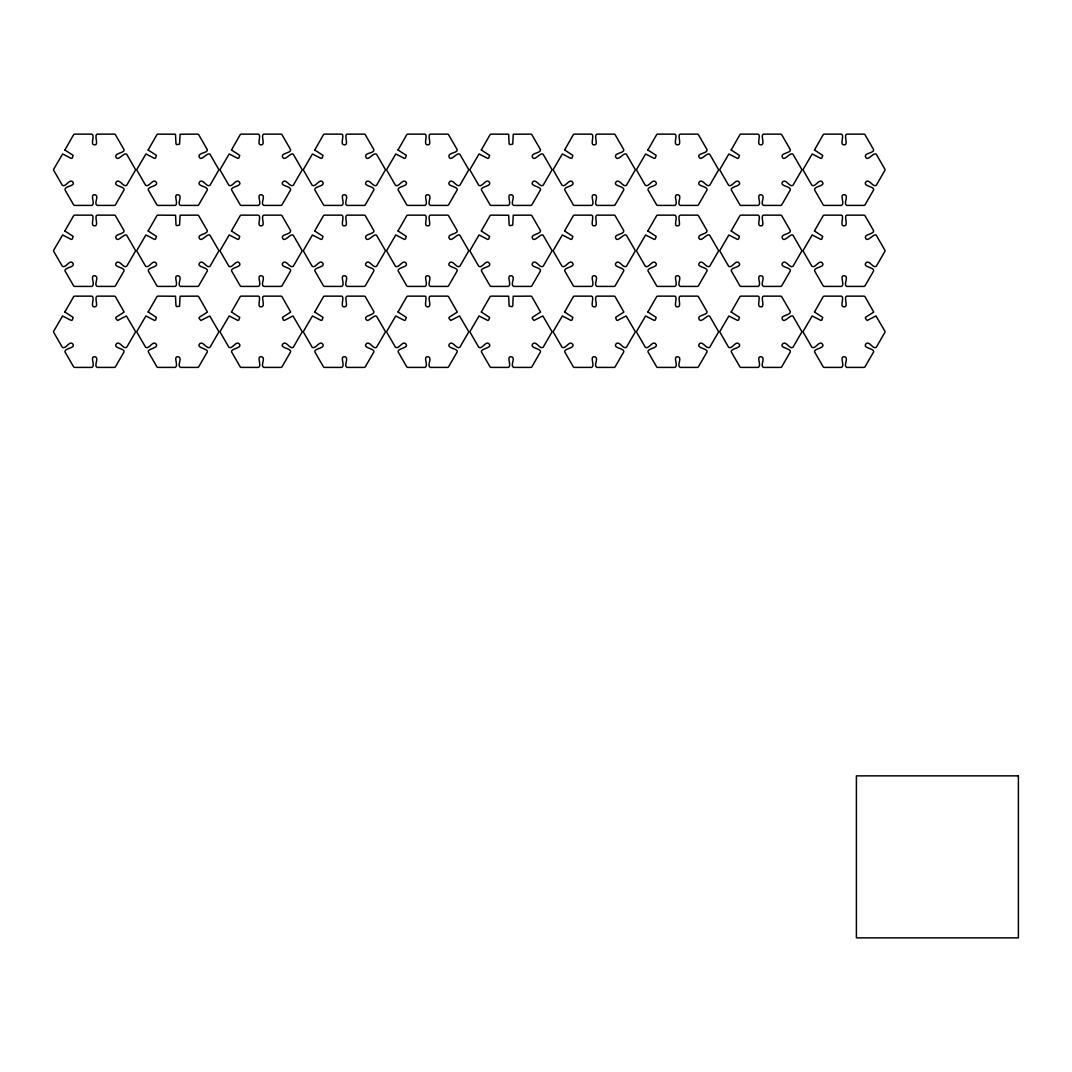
<?xml version="1.0" encoding="UTF-8"?>
<svg xmlns="http://www.w3.org/2000/svg" width="1072" height="1072" viewBox="0 0 1072 1072"><rect width="100%" height="100%" fill="white"/><g stroke="black" fill="none" stroke-linecap="round" stroke-linejoin="round"><path stroke-width="1.5" d="M64.883 150L73.151 155.373L72.293 158.066L71.248 158.428L62.632 153.953L53.801 169.041A1.461 1.461 0 0 0 53.801 170.502L62.323 185.282C65.446 187.721 68.822 179.453 72.172 181.329C77.278 186.394 64.347 185.59 64.99 189.905L73.526 204.672A1.461 1.461 0 0 0 74.785 205.409L91.857 205.409C95.984 203.774 88.802 193.308 95.502 194.876C99.24 196.337 93.438 203.961 97.19 205.409L114.248 205.409A1.461 1.461 0 0 0 115.521 204.672L124.044 189.905C125.035 186.072 111.756 186.394 116.861 181.329C120.211 179.453 123.602 187.721 126.71 185.282L135.246 170.502A1.461 1.461 0 0 0 135.246 169.041L126.71 154.261C123.937 151.634 117.263 162.998 115.749 156.324C115.227 152.854 124.767 153.135 124.044 149.651L115.521 134.871A1.461 1.461 0 0 0 114.248 134.134L97.19 134.134C93.532 135.179 99.964 146.703 93.545 144.666C90.53 144.238 95.073 134.978 91.857 134.134L74.785 134.134A1.461 1.461 0 0 0 73.526 134.871L64.883 150M64.883 231.003L73.151 236.376L72.293 239.069L71.248 239.431L62.632 234.956L53.801 250.044A1.461 1.461 0 0 0 53.801 251.505L62.323 266.285C65.459 268.791 69.157 259.96 72.293 262.479C77.09 267.41 63.998 267.236 64.99 270.894L73.526 285.675A1.461 1.461 0 0 0 74.785 286.412L91.857 286.412C95.984 284.777 88.802 274.298 95.502 275.879C99.24 277.326 93.438 284.951 97.19 286.412L114.248 286.412A1.461 1.461 0 0 0 115.521 285.675L124.044 270.894C124.928 266.941 111.756 267.29 116.821 262.372C120.118 260.282 123.588 268.737 126.71 266.285L135.246 251.505A1.461 1.461 0 0 0 135.246 250.044L126.71 235.264C124.325 232.624 117.183 244.027 115.722 237.26C115.414 233.857 124.58 234.125 124.071 230.694L115.521 215.874A1.461 1.461 0 0 0 114.248 215.137L97.19 215.137C93.519 216.102 100.044 227.519 93.545 225.669C90.504 225.08 94.952 215.82 91.857 215.137L74.785 215.137A1.461 1.461 0 0 0 73.526 215.874L64.883 230.936M64.883 312.006L73.151 317.379L72.293 320.059L71.248 320.434L62.578 315.985L53.801 331.034A1.461 1.461 0 0 0 53.801 332.508L62.323 347.274C65.459 349.767 69.037 341.124 72.253 343.429C77.211 348.333 64.186 347.877 64.99 351.897L73.526 366.678A1.461 1.461 0 0 0 74.785 367.401L91.857 367.401C95.984 365.766 88.802 355.301 95.502 356.882C99.24 358.329 93.438 365.954 97.19 367.401L114.248 367.401A1.461 1.461 0 0 0 115.521 366.678L124.044 351.897C125.009 348.105 111.863 348.36 116.781 343.429C119.997 341.124 123.588 349.767 126.71 347.274L135.246 332.508A1.461 1.461 0 0 0 135.246 331.034L126.402 315.959L117.612 320.474L115.776 318.371L115.977 317.285L124.164 312.073L115.521 296.864A1.461 1.461 0 0 0 114.248 296.14L97.19 296.14C94.001 296.85 98.544 306.123 95.502 306.672C89.03 308.575 95.569 297.346 91.857 296.14L74.785 296.14A1.461 1.461 0 0 0 73.526 296.864L64.883 312.006M148.164 150L156.445 155.373L155.574 158.066L154.475 158.401L145.926 153.953L137.082 169.041A1.461 1.461 0 0 0 137.082 170.502L145.618 185.282C148.74 187.747 152.211 179.292 155.507 181.382C160.492 186.394 147.333 186.072 148.284 189.905L156.807 204.672A1.461 1.461 0 0 0 158.08 205.409L175.138 205.409C179.279 203.774 172.083 193.308 178.783 194.876C182.521 196.337 176.733 203.961 180.471 205.409L197.529 205.409A1.461 1.461 0 0 0 198.802 204.672L207.338 189.905C208.303 186.032 195.05 186.367 200.142 181.329C203.506 179.453 206.883 187.721 210.005 185.282L218.527 170.502A1.461 1.461 0 0 0 218.527 169.041L210.005 154.261C207.191 151.661 200.504 162.971 199.03 156.324C198.682 152.425 208.048 153.175 207.338 149.651L198.802 134.871A1.461 1.461 0 0 0 197.529 134.134L180.109 134.228L179.587 144.077L176.826 144.666L175.996 143.943L175.5 134.228L158.08 134.134A1.461 1.461 0 0 0 156.807 134.871L148.164 150M148.164 231.003L156.445 236.376L155.574 239.069L154.529 239.431L145.926 234.956L137.082 250.044A1.461 1.461 0 0 0 137.082 251.505L145.618 266.285C148.74 268.764 152.318 260.121 155.547 262.426C160.465 267.357 147.427 267.022 148.284 270.894L156.807 285.675A1.461 1.461 0 0 0 158.08 286.412L175.138 286.412C179.279 284.777 172.083 274.298 178.783 275.879C182.521 277.326 176.733 284.951 180.471 286.412L197.529 286.412A1.461 1.461 0 0 0 198.802 285.675L207.338 270.894C208.209 266.982 195.158 267.357 200.075 262.426C203.291 260.121 206.869 268.764 210.005 266.285L218.527 251.505A1.461 1.461 0 0 0 218.527 250.044L210.005 235.264C207.325 232.53 200.544 244.121 198.99 237.207C198.682 234.259 207.847 234.071 207.365 230.694L198.802 215.874A1.461 1.461 0 0 0 197.529 215.137L180.109 215.217L179.587 225.066L176.826 225.669L175.996 224.946L175.567 215.258L158.08 215.137A1.461 1.461 0 0 0 156.807 215.874L148.177 230.936M148.164 312.006L156.445 317.379L155.574 320.059L154.475 320.407L145.926 315.959L137.082 331.034A1.461 1.461 0 0 0 137.082 332.508L145.618 347.274C148.74 349.767 152.318 341.124 155.547 343.429C160.505 348.293 147.199 348.32 148.284 351.897L156.807 366.678A1.461 1.461 0 0 0 158.08 367.401L175.138 367.401C179.279 365.766 172.083 355.301 178.783 356.882C182.521 358.329 176.733 365.954 180.471 367.401L197.529 367.401A1.461 1.461 0 0 0 198.802 366.678L207.338 351.897C208.45 348.293 195.037 348.279 200.102 343.375C203.399 341.285 206.883 349.74 210.005 347.274L218.527 332.508A1.461 1.461 0 0 0 218.527 331.034L209.75 315.985L200.893 320.474L199.057 318.371L199.258 317.285L207.445 312.073L198.802 296.864A1.461 1.461 0 0 0 197.529 296.14L180.109 296.22L179.573 306.136L176.826 306.672L175.982 305.882L175.5 296.22L158.08 296.14A1.461 1.461 0 0 0 156.807 296.864L148.164 312.006M231.458 150L239.726 155.373L238.868 158.066L237.77 158.401L229.207 153.953L220.363 169.041A1.461 1.461 0 0 0 220.363 170.502L228.899 185.282C232.021 187.747 235.492 179.292 238.788 181.382C243.773 186.421 230.641 186.139 231.565 189.905L240.101 204.672A1.461 1.461 0 0 0 241.361 205.409L258.419 205.409C262.56 203.774 255.377 193.308 262.064 194.876C265.816 196.337 260.014 203.961 263.766 205.409L280.824 205.409A1.461 1.461 0 0 0 282.083 204.672L290.619 189.905C291.276 185.577 278.264 186.367 283.477 181.289C286.881 179.614 290.177 187.694 293.286 185.282L301.822 170.502A1.461 1.461 0 0 0 301.822 169.041L293.286 154.261C290.767 151.567 284.053 163.051 282.311 156.324C281.802 152.854 291.343 153.135 290.619 149.651L282.083 134.871A1.461 1.461 0 0 0 280.824 134.134L263.766 134.134C260.121 135.112 266.593 146.569 260.121 144.666C257.052 144.09 261.501 134.992 258.486 134.147L241.361 134.134A1.461 1.461 0 0 0 240.101 134.871L231.458 150M231.458 231.003L239.726 236.376L238.868 239.069L237.823 239.431L229.207 234.956L220.363 250.044A1.461 1.461 0 0 0 220.363 251.505L228.899 266.285C232.021 268.737 235.492 260.282 238.788 262.372C243.8 267.357 230.681 266.995 231.565 270.894L240.101 285.675A1.461 1.461 0 0 0 241.361 286.412L258.419 286.412C262.56 284.777 255.377 274.298 262.064 275.879C265.816 277.326 260.014 284.951 263.766 286.412L280.824 286.412A1.461 1.461 0 0 0 282.083 285.675L290.619 270.894C291.678 267.156 278.452 267.397 283.356 262.426C286.572 260.121 290.164 268.764 293.286 266.285L301.822 251.505A1.461 1.461 0 0 0 301.822 250.044L293.286 235.264C290.606 232.544 283.852 244.094 282.284 237.26C281.815 234.192 290.981 234.54 290.646 230.694L282.083 215.874A1.461 1.461 0 0 0 280.824 215.137L263.766 215.137C260.496 216.021 265.079 224.906 262.131 225.669C255.592 227.572 261.997 216.464 258.486 215.137L241.361 215.137A1.461 1.461 0 0 0 240.101 215.874L231.458 230.936M231.458 312.006L239.726 317.379L238.868 320.059L237.77 320.407L229.207 315.959L220.363 331.034A1.461 1.461 0 0 0 220.363 332.508L228.899 347.274C232.021 349.767 235.612 341.124 238.828 343.429C243.706 348.427 230.614 348.199 231.565 351.897L240.101 366.678A1.461 1.461 0 0 0 241.361 367.401L258.419 367.401C262.56 365.766 255.377 355.301 262.064 356.882C265.816 358.329 260.014 365.954 263.766 367.401L280.824 367.401A1.461 1.461 0 0 0 282.083 366.678L290.619 351.897C291.437 347.851 278.412 348.32 283.356 343.429C286.572 341.124 290.164 349.767 293.286 347.274L301.822 332.508A1.461 1.461 0 0 0 301.822 331.034L292.978 315.959L284.415 320.407L283.316 320.059L282.459 317.379L290.726 312.073L282.083 296.864A1.461 1.461 0 0 0 280.824 296.14L263.766 296.14C260.697 296.636 265.347 305.48 262.131 306.659C255.618 308.656 261.863 297.145 258.486 296.14L241.361 296.14A1.461 1.461 0 0 0 240.101 296.864L231.458 312.006M314.739 150L323.007 155.373L322.149 158.066L321.104 158.428L312.434 153.993L303.657 169.041A1.461 1.461 0 0 0 303.657 170.502L312.18 185.282C315.315 187.747 318.786 179.292 322.082 181.382C327.054 186.421 314.056 185.898 314.846 189.905L323.382 204.672A1.461 1.461 0 0 0 324.655 205.409L341.713 205.409C345.854 203.774 338.658 193.308 345.358 194.876C349.097 196.337 343.308 203.961 347.047 205.409L364.105 205.409A1.461 1.461 0 0 0 365.378 204.672L373.9 189.905C374.731 185.858 361.653 186.394 366.718 181.329C370.081 179.453 373.458 187.721 376.567 185.282L385.103 170.502A1.461 1.461 0 0 0 385.103 169.041L376.567 154.261C373.565 151.621 367.12 162.957 365.632 156.378C365.043 152.398 374.49 153.618 373.9 149.651L365.378 134.871A1.461 1.461 0 0 0 364.105 134.134L347.047 134.134C343.429 134.951 350.008 146.462 343.402 144.666C340.119 143.782 344.782 134.938 341.78 134.147L324.655 134.134A1.461 1.461 0 0 0 323.382 134.871L314.739 150M314.739 231.003L323.007 236.376L322.149 239.069L321.104 239.431L312.434 234.996L303.657 250.044A1.461 1.461 0 0 0 303.657 251.505L312.18 266.285C315.315 268.737 318.786 260.282 322.082 262.372C327.094 267.303 314.002 267.008 314.846 270.894L323.382 285.675A1.461 1.461 0 0 0 324.655 286.412L341.713 286.412C345.854 284.777 338.658 274.298 345.358 275.879C349.097 277.326 343.308 284.951 347.047 286.412L364.105 286.412A1.461 1.461 0 0 0 365.378 285.675L373.9 270.894C374.798 266.968 361.653 267.317 366.678 262.372C369.974 260.282 373.445 268.737 376.567 266.285L385.103 251.505A1.461 1.461 0 0 0 385.103 250.044L376.567 235.264C374.155 232.637 367.026 244.054 365.579 237.26C365.271 233.857 374.436 234.125 373.94 230.694L365.378 215.874A1.461 1.461 0 0 0 364.105 215.137L347.047 215.137C343.831 215.995 348.253 225.053 345.425 225.669C338.886 227.586 345.385 216.705 341.78 215.137L324.655 215.137A1.461 1.461 0 0 0 323.382 215.874L314.753 230.936M314.739 312.006L323.007 317.379L322.149 320.059L321.104 320.434L312.434 315.985L303.657 331.034A1.461 1.461 0 0 0 303.657 332.508L312.18 347.274C315.315 349.767 318.893 341.124 322.109 343.429C327.054 348.333 313.882 348.172 314.846 351.897L323.382 366.678A1.461 1.461 0 0 0 324.655 367.401L341.713 367.401C345.854 365.766 338.658 355.301 345.358 356.882C349.097 358.329 343.308 365.954 347.047 367.401L364.105 367.401A1.461 1.461 0 0 0 365.378 366.678L373.9 351.897C374.905 348.159 361.639 348.306 366.678 343.375C369.974 341.285 373.445 349.74 376.567 347.274L385.103 332.508A1.461 1.461 0 0 0 385.103 331.034L376.567 316.267C374.878 313.989 368.379 322.096 366.678 320.166C361.72 315.302 374.476 315.65 373.94 311.697L365.378 296.864A1.461 1.461 0 0 0 364.105 296.14L347.047 296.14C343.938 296.756 348.333 305.922 345.425 306.659C338.886 308.629 345.157 297.158 341.78 296.14L324.655 296.14A1.461 1.461 0 0 0 323.382 296.864L314.739 312.006M398.034 150L406.301 155.373L405.43 158.066L404.399 158.428L395.782 153.953L386.938 169.041A1.461 1.461 0 0 0 386.938 170.502L395.474 185.282C398.596 187.747 402.067 179.292 405.363 181.382C410.375 186.381 397.323 185.912 398.141 189.905L406.663 204.672A1.461 1.461 0 0 0 407.936 205.409L424.994 205.409C429.135 203.774 421.939 193.308 428.639 194.876C432.391 196.337 426.589 203.961 430.328 205.409L447.399 205.409A1.461 1.461 0 0 0 448.659 204.672L457.195 189.905C458.186 186.086 444.974 186.434 449.972 181.382C453.255 179.292 456.739 187.747 459.861 185.282L468.384 170.502A1.461 1.461 0 0 0 468.384 169.041L459.861 154.261C456.913 151.608 450.253 162.971 448.887 156.324C448.525 152.425 457.905 153.175 457.195 149.651L448.659 134.871A1.461 1.461 0 0 0 447.399 134.134L430.328 134.134C426.683 135.045 433.249 146.609 426.629 144.666C423.681 143.836 427.969 134.67 424.994 134.134L407.936 134.134A1.461 1.461 0 0 0 406.663 134.871L398.034 150M398.034 231.003L406.301 236.376L405.43 239.069L404.399 239.431L395.782 234.956L386.938 250.044A1.461 1.461 0 0 0 386.938 251.505L395.474 266.285C398.596 268.737 402.067 260.282 405.363 262.372C410.362 267.343 397.283 267.022 398.141 270.894L406.663 285.675A1.461 1.461 0 0 0 407.936 286.412L424.994 286.412C429.135 284.777 421.939 274.298 428.639 275.879C432.391 277.326 426.589 284.951 430.328 286.412L447.399 286.412A1.461 1.461 0 0 0 448.659 285.675L457.195 270.894C458.066 266.941 444.907 267.29 449.972 262.372C453.255 260.282 456.739 268.737 459.861 266.285L468.384 251.505A1.461 1.461 0 0 0 468.384 250.044L459.861 235.264C457.355 232.624 450.347 244.054 448.86 237.26C448.552 233.857 457.717 234.125 457.221 230.694L448.659 215.874A1.461 1.461 0 0 0 447.399 215.137L430.328 215.137C426.509 216.33 433.316 227.572 426.629 225.669C423.829 225.16 428.17 216.021 424.994 215.137L407.936 215.137A1.461 1.461 0 0 0 406.663 215.874L398.034 230.936M398.034 312.006L406.301 317.379L405.43 320.059L404.399 320.434L395.729 315.985L386.938 331.034A1.461 1.461 0 0 0 386.938 332.508L395.474 347.274C398.596 349.767 402.188 341.124 405.404 343.429C410.348 348.333 397.35 347.877 398.141 351.897L406.663 366.678A1.461 1.461 0 0 0 407.936 367.401L424.994 367.401C429.135 365.766 421.939 355.301 428.639 356.882C432.391 358.329 426.589 365.954 430.328 367.401L447.399 367.401A1.461 1.461 0 0 0 448.659 366.678L457.195 351.897C458.186 348.145 445.054 348.427 449.932 343.429C453.148 341.124 456.726 349.767 459.861 347.274L468.384 332.508A1.461 1.461 0 0 0 468.384 331.034L459.553 315.959L450.816 320.461L448.913 318.371L449.128 317.285L457.302 312.073L448.659 296.864A1.461 1.461 0 0 0 447.399 296.14L430.328 296.14C426.723 296.957 433.329 308.548 426.629 306.659C423.641 305.801 427.862 296.421 424.994 296.14L407.936 296.14A1.461 1.461 0 0 0 406.663 296.864L398.034 312.006M481.315 150L489.582 155.373L488.725 158.066L487.626 158.401L479.063 153.953L470.233 169.041A1.461 1.461 0 0 0 470.233 170.502L478.755 185.282C481.877 187.747 485.361 179.292 488.644 181.382C493.643 186.394 480.484 186.072 481.422 189.905L489.958 204.672A1.461 1.461 0 0 0 491.217 205.409L508.289 205.409C512.416 203.774 505.234 193.308 511.934 194.876C515.672 196.337 509.87 203.961 513.622 205.409L530.68 205.409A1.461 1.461 0 0 0 531.953 204.672L540.476 189.905C541.454 186.032 528.188 186.367 533.293 181.329C536.643 179.453 540.033 187.721 543.142 185.282L551.678 170.502A1.461 1.461 0 0 0 551.678 169.041L543.142 154.261C540.248 151.621 533.802 163.078 532.154 156.257C531.833 152.854 541.172 153.122 540.476 149.651L531.953 134.871A1.461 1.461 0 0 0 530.68 134.134L513.247 134.228L512.738 144.077L509.977 144.666L509.133 143.943L508.651 134.228L491.217 134.134A1.461 1.461 0 0 0 489.958 134.871L481.315 150M481.315 231.003L489.582 236.376L488.725 239.069L487.68 239.431L479.063 234.956L470.233 250.044A1.461 1.461 0 0 0 470.233 251.505L478.755 266.285C481.891 268.764 485.469 260.121 488.685 262.426C493.616 267.357 480.578 267.022 481.422 270.894L489.958 285.675A1.461 1.461 0 0 0 491.217 286.412L508.289 286.412C512.416 284.777 505.234 274.298 511.934 275.879C515.672 277.326 509.87 284.951 513.622 286.412L530.68 286.412A1.461 1.461 0 0 0 531.953 285.675L540.476 270.894C541.36 266.982 528.295 267.357 533.213 262.426C536.429 260.121 540.02 268.764 543.142 266.285L551.678 251.505A1.461 1.461 0 0 0 551.678 250.044L543.142 235.264C540.784 232.597 533.588 244.108 532.127 237.207C531.833 234.259 540.998 234.071 540.502 230.694L531.953 215.874A1.461 1.461 0 0 0 530.68 215.137L513.247 215.217L512.738 225.066L509.977 225.669L509.133 224.946L508.704 215.258L491.217 215.137A1.461 1.461 0 0 0 489.958 215.874L481.315 230.936M481.315 312.006L489.582 317.379L488.725 320.059L487.626 320.407L479.01 315.985L470.233 331.034A1.461 1.461 0 0 0 470.233 332.508L478.755 347.274C481.891 349.767 485.469 341.124 488.685 343.429C493.643 348.293 480.35 348.32 481.422 351.897L489.958 366.678A1.461 1.461 0 0 0 491.217 367.401L508.289 367.401C512.416 365.766 505.234 355.301 511.934 356.882C515.672 358.329 509.87 365.954 513.622 367.401L530.68 367.401A1.461 1.461 0 0 0 531.953 366.678L540.476 351.897C541.588 348.293 528.174 348.279 533.253 343.375C536.549 341.285 540.02 349.74 543.142 347.274L551.678 332.508A1.461 1.461 0 0 0 551.678 331.034L542.834 315.959L534.044 320.474L532.208 318.371L532.409 317.285L540.596 312.073L531.953 296.864A1.461 1.461 0 0 0 530.68 296.14L513.193 296.247L512.764 305.949L511.934 306.672L509.16 306.069L508.651 296.22L491.217 296.14A1.461 1.461 0 0 0 489.958 296.864L481.315 312.006M564.596 150L572.877 155.373L572.006 158.066L570.907 158.401L562.358 153.953L553.514 169.041A1.461 1.461 0 0 0 553.514 170.502L562.05 185.282C565.172 187.747 568.642 179.292 571.939 181.382C576.924 186.421 563.792 186.139 564.716 189.905L573.239 204.672A1.461 1.461 0 0 0 574.512 205.409L591.57 205.409C595.71 203.774 588.515 193.308 595.215 194.876C598.953 196.337 593.164 203.961 596.903 205.409L613.961 205.409A1.461 1.461 0 0 0 615.234 204.672L623.77 189.905C624.427 185.577 611.402 186.367 616.628 181.289C620.031 179.614 623.314 187.694 626.437 185.282L634.959 170.502A1.461 1.461 0 0 0 634.959 169.041L626.437 154.261C623.904 151.581 617.137 163.105 615.435 156.257C615.114 152.854 624.467 153.122 623.77 149.651L615.234 134.871A1.461 1.461 0 0 0 613.961 134.134L596.903 134.134C593.7 134.965 598.002 144.01 595.335 144.653C588.783 146.784 595.107 135.38 591.637 134.147L574.512 134.134A1.461 1.461 0 0 0 573.239 134.871L564.596 150M564.596 231.003L572.877 236.376L572.006 239.069L570.961 239.431L562.358 234.956L553.514 250.044A1.461 1.461 0 0 0 553.514 251.505L562.05 266.285C565.172 268.737 568.642 260.282 571.939 262.372C576.991 267.29 563.859 266.955 564.716 270.894L573.239 285.675A1.461 1.461 0 0 0 574.512 286.412L591.57 286.412C595.71 284.777 588.515 274.298 595.215 275.879C598.953 277.326 593.164 284.951 596.903 286.412L613.961 286.412A1.461 1.461 0 0 0 615.234 285.675L623.77 270.894C624.788 267.196 611.603 267.384 616.507 262.426C619.723 260.121 623.301 268.764 626.437 266.285L634.959 251.505A1.461 1.461 0 0 0 634.959 250.044L626.437 235.264C623.757 232.544 617.003 244.094 615.435 237.26C614.966 234.192 624.132 234.54 623.797 230.694L615.234 215.874A1.461 1.461 0 0 0 613.961 215.137L596.903 215.137C593.982 215.566 598.015 224.839 595.335 225.656C588.716 227.626 595.081 216.289 591.637 215.137L574.512 215.137A1.461 1.461 0 0 0 573.239 215.874L564.609 230.936M564.596 312.006L572.877 317.379L572.006 320.059L570.907 320.407L562.358 315.959L553.514 331.034A1.461 1.461 0 0 0 553.514 332.508L562.05 347.274C565.172 349.794 568.884 340.963 572.006 343.482C576.83 348.373 563.778 348.172 564.716 351.897L573.239 366.678A1.461 1.461 0 0 0 574.512 367.401L591.57 367.401C595.71 365.766 588.515 355.301 595.215 356.882C598.953 358.329 593.164 365.954 596.903 367.401L613.961 367.401A1.461 1.461 0 0 0 615.234 366.678L623.77 351.897C624.601 347.851 611.549 348.32 616.507 343.429C619.723 341.124 623.301 349.767 626.437 347.274L634.959 332.508A1.461 1.461 0 0 0 634.959 331.034L626.128 315.959L617.566 320.407L616.467 320.059L615.609 317.379L623.877 312.073L615.234 296.864A1.461 1.461 0 0 0 613.961 296.14L596.903 296.14C593.111 297.319 599.757 308.589 593.258 306.672C590.23 306.163 594.612 296.984 591.637 296.14L574.512 296.14A1.461 1.461 0 0 0 573.239 296.864L564.596 312.006M647.89 150L656.158 155.373L655.3 158.066L654.255 158.428L645.585 153.993L636.795 169.041A1.461 1.461 0 0 0 636.795 170.502L645.331 185.282C648.453 187.774 652.044 179.118 655.26 181.423C660.138 186.448 647.22 185.898 647.997 189.905L656.533 204.672A1.461 1.461 0 0 0 657.793 205.409L674.851 205.409C678.991 203.774 671.809 193.308 678.496 194.876C682.248 196.337 676.445 203.961 680.197 205.409L697.256 205.409A1.461 1.461 0 0 0 698.515 204.672L707.051 189.905C707.882 185.858 694.79 186.407 699.869 181.329C703.219 179.453 706.595 187.721 709.718 185.282L718.253 170.502A1.461 1.461 0 0 0 718.253 169.041L709.718 154.261C707.627 151.956 701.718 160.13 699.828 158.174C694.911 153.055 707.667 154.087 707.051 149.651L698.515 134.871A1.461 1.461 0 0 0 697.256 134.134L680.197 134.134C676.74 134.804 683.119 146.489 676.553 144.666C673.27 143.782 677.906 134.925 674.918 134.147L657.793 134.134A1.461 1.461 0 0 0 656.533 134.871L647.89 150M647.89 231.003L656.158 236.376L655.3 239.069L654.255 239.431L645.585 234.996L636.795 250.044A1.461 1.461 0 0 0 636.795 251.505L645.331 266.285C648.453 268.764 652.044 260.121 655.26 262.426C660.191 267.317 646.992 267.25 647.997 270.894L656.533 285.675A1.461 1.461 0 0 0 657.793 286.412L674.851 286.412C678.991 284.777 671.809 274.298 678.496 275.879C682.248 277.326 676.445 284.951 680.197 286.412L697.256 286.412A1.461 1.461 0 0 0 698.515 285.675L707.051 270.894C707.949 266.968 694.817 267.343 699.828 262.372C703.125 260.282 706.595 268.737 709.718 266.285L718.253 251.505A1.461 1.461 0 0 0 718.253 250.044L709.718 235.264C706.863 232.611 700.217 244.068 698.716 237.26C698.247 234.232 707.587 234.098 707.078 230.694L698.515 215.874A1.461 1.461 0 0 0 697.256 215.137L680.197 215.137C677.062 215.981 681.082 224.758 678.75 225.629C671.93 227.733 678.75 217.134 674.918 215.137L657.793 215.137A1.461 1.461 0 0 0 656.533 215.874L647.89 230.936M647.89 312.006L656.158 317.379L655.3 320.059L654.255 320.434L645.585 315.985L636.795 331.034A1.461 1.461 0 0 0 636.795 332.508L645.331 347.274C648.453 349.767 652.044 341.124 655.26 343.429C660.205 348.346 647.18 347.998 647.997 351.897L656.533 366.678A1.461 1.461 0 0 0 657.793 367.401L674.851 367.401C678.991 365.766 671.809 355.301 678.496 356.882C682.248 358.329 676.445 365.954 680.197 367.401L697.256 367.401A1.461 1.461 0 0 0 698.515 366.678L707.051 351.897C708.056 348.159 694.857 348.333 699.788 343.429C703.004 341.124 706.595 349.767 709.718 347.274L718.253 332.508A1.461 1.461 0 0 0 718.253 331.034L709.718 316.267C707.614 313.64 700.23 324.95 698.783 318.371C698.06 314.86 707.614 315.168 707.078 311.697L698.515 296.864A1.461 1.461 0 0 0 697.256 296.14L680.197 296.14C677.397 296.435 681.162 305.507 678.75 306.632C671.983 308.87 678.308 297.185 674.918 296.14L657.793 296.14A1.461 1.461 0 0 0 656.533 296.864L647.89 312.006M731.171 150L739.439 155.373L738.581 158.066L737.536 158.428L728.866 153.993L720.089 169.041A1.461 1.461 0 0 0 720.089 170.502L728.612 185.282C731.734 187.747 735.218 179.292 738.514 181.382C743.486 186.407 730.434 185.965 731.278 189.905L739.814 204.672A1.461 1.461 0 0 0 741.087 205.409L758.145 205.409C762.286 203.774 755.09 193.308 761.79 194.876C765.529 196.337 759.74 203.961 763.478 205.409L780.537 205.409A1.461 1.461 0 0 0 781.81 204.672L790.332 189.905C791.136 185.831 778.125 186.434 783.109 181.382C786.406 179.292 789.876 187.747 792.999 185.282L801.534 170.502A1.461 1.461 0 0 0 801.534 169.041L792.999 154.261C789.85 151.594 783.511 163.078 782.011 156.257C781.689 152.854 791.042 153.122 790.332 149.651L781.81 134.871A1.461 1.461 0 0 0 780.537 134.134L763.478 134.134C759.82 135.018 766.48 146.489 759.767 144.666C756.832 143.849 761.107 134.67 758.145 134.134L741.087 134.134A1.461 1.461 0 0 0 739.814 134.871L731.171 150M731.171 231.003L739.439 236.376L738.581 239.069L737.536 239.431L728.866 234.996L720.089 250.044A1.461 1.461 0 0 0 720.089 251.505L728.612 266.285C731.734 268.737 735.218 260.282 738.514 262.372C743.512 267.33 730.421 267.022 731.278 270.894L739.814 285.675A1.461 1.461 0 0 0 741.087 286.412L758.145 286.412C762.286 284.777 755.09 274.298 761.79 275.879C765.529 277.326 759.74 284.951 763.478 286.412L780.537 286.412A1.461 1.461 0 0 0 781.81 285.675L790.332 270.894C791.377 267.209 778.138 267.317 783.069 262.426C786.299 260.121 789.876 268.764 792.999 266.285L801.534 251.505A1.461 1.461 0 0 0 801.534 250.044L792.999 235.264C790.64 232.611 783.485 244.215 781.97 237.14C782.024 233.884 791.015 234.071 790.332 230.641L781.81 215.874A1.461 1.461 0 0 0 780.537 215.137L763.478 215.137C759.673 216.316 766.413 227.505 759.834 225.669C756.845 225.16 761.334 215.995 758.145 215.137L741.087 215.137A1.461 1.461 0 0 0 739.814 215.874L731.184 230.936M731.171 312.006L739.439 317.379L738.581 320.059L737.536 320.434L728.866 315.985L720.089 331.034A1.461 1.461 0 0 0 720.089 332.508L728.612 347.274C731.747 349.767 735.325 341.124 738.541 343.429C743.459 348.36 730.447 347.931 731.278 351.897L739.814 366.678A1.461 1.461 0 0 0 741.087 367.401L758.145 367.401C762.286 365.766 755.09 355.301 761.79 356.882C765.529 358.329 759.74 365.954 763.478 367.401L780.537 367.401A1.461 1.461 0 0 0 781.81 366.678L790.332 351.897C791.176 347.944 778.125 348.333 783.069 343.429C786.299 341.124 789.876 349.767 792.999 347.274L801.534 332.508A1.461 1.461 0 0 0 801.534 331.034L792.999 316.267C790.613 313.627 783.431 325.004 782.037 318.317C781.354 315.222 791.056 315.114 790.332 311.644L781.81 296.864A1.461 1.461 0 0 0 780.537 296.14L763.478 296.14C759.874 296.998 766.373 308.669 759.767 306.659C756.805 305.842 761.013 296.462 758.145 296.14L741.087 296.14A1.461 1.461 0 0 0 739.814 296.864L731.171 312.006M814.465 150L822.733 155.373L821.862 158.066L820.83 158.428L812.214 153.953L803.37 169.041A1.461 1.461 0 0 0 803.37 170.502L811.906 185.282C815.028 187.747 818.499 179.292 821.795 181.382C826.78 186.434 813.836 185.737 814.573 189.905L823.095 204.672A1.461 1.461 0 0 0 824.368 205.409L841.426 205.409C845.567 203.774 838.371 193.308 845.071 194.876C848.823 196.337 843.021 203.961 846.759 205.409L863.831 205.409A1.461 1.461 0 0 0 865.091 204.672L873.626 189.905C874.618 186.072 861.325 186.394 866.444 181.329C869.794 179.453 873.171 187.721 876.293 185.282L884.815 170.502A1.461 1.461 0 0 0 884.815 169.041L876.293 154.261C873.533 151.594 866.993 163.038 865.318 156.324C864.796 152.854 874.337 153.135 873.626 149.651L865.091 134.871A1.461 1.461 0 0 0 863.831 134.134L846.759 134.134C843.128 135.179 849.533 146.703 843.115 144.666C839.925 143.996 844.656 135.005 841.426 134.134L824.368 134.134A1.461 1.461 0 0 0 823.095 134.871L814.465 150M814.465 231.003L822.733 236.376L821.862 239.069L820.83 239.431L812.214 234.956L803.37 250.044A1.461 1.461 0 0 0 803.37 251.505L811.906 266.285C815.028 268.737 818.499 260.282 821.795 262.372C826.767 267.397 813.862 266.767 814.573 270.894L823.095 285.675A1.461 1.461 0 0 0 824.368 286.412L841.426 286.412C845.567 284.777 838.371 274.298 845.071 275.879C848.823 277.326 843.021 284.951 846.759 286.412L863.831 286.412A1.461 1.461 0 0 0 865.091 285.675L873.626 270.894C874.497 266.941 861.339 267.29 866.404 262.372C869.687 260.282 873.171 268.737 876.293 266.285L884.815 251.505A1.461 1.461 0 0 0 884.815 250.044L876.293 235.264C873.868 232.611 866.739 244.108 865.278 237.207C864.97 234.259 874.136 234.071 873.653 230.694L865.091 215.874A1.461 1.461 0 0 0 863.831 215.137L846.759 215.137C843.758 215.66 848.153 224.919 845.071 225.669C838.518 227.519 844.883 215.807 841.426 215.137L824.368 215.137A1.461 1.461 0 0 0 823.095 215.874L814.465 230.936M814.465 312.006L822.733 317.379L821.862 320.059L820.83 320.434L812.161 315.985L803.37 331.034A1.461 1.461 0 0 0 803.37 332.508L811.906 347.274C815.028 349.767 818.619 341.124 821.835 343.429C826.807 348.306 813.527 348.279 814.573 351.897L823.095 366.678A1.461 1.461 0 0 0 824.368 367.401L841.426 367.401C845.567 365.766 838.371 355.301 845.071 356.882C848.823 358.329 843.021 365.954 846.759 367.401L863.831 367.401A1.461 1.461 0 0 0 865.091 366.678L873.626 351.897C874.591 348.105 861.432 348.36 866.364 343.429C869.58 341.124 873.157 349.767 876.293 347.274L884.815 332.508A1.461 1.461 0 0 0 884.815 331.034L875.985 315.959L867.181 320.474L865.345 318.371L865.56 317.285L873.734 312.073L865.091 296.864A1.461 1.461 0 0 0 863.831 296.14L846.759 296.14C843.101 297.091 849.627 308.589 843.115 306.672C839.845 305.922 844.723 297.118 841.426 296.14L824.368 296.14A1.461 1.461 0 0 0 823.095 296.864L814.465 312.006M1018.4 775.86L856.407 775.86L856.407 937.866L1018.4 937.866L1018.4 775.86"/></g></svg>
